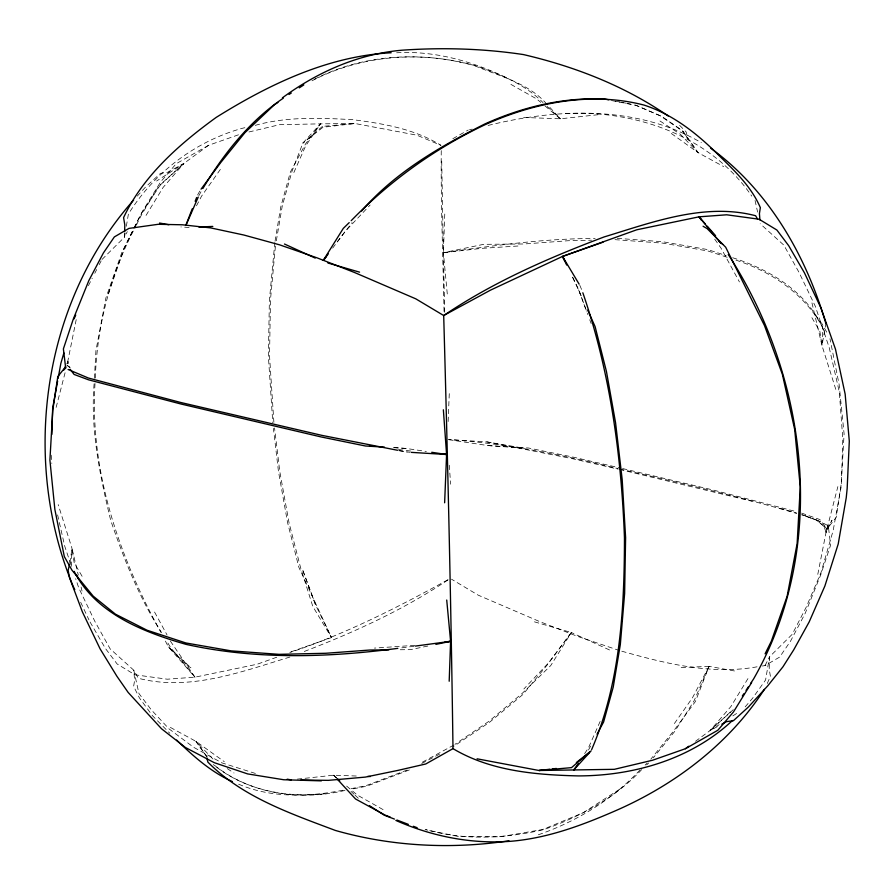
<?xml version="1.0" encoding="UTF-8"?>
<svg xmlns="http://www.w3.org/2000/svg" width="894" height="894" viewBox="0 0 894 894"><rect width="100%" height="100%" fill="white"/><g stroke="black" fill="none" stroke-linecap="round" stroke-linejoin="round"><path stroke-width="0.67" stroke-dasharray="4.47 3.35" d="M124.601 233.043L124.501 237.145L101.782 259.685M441.245 150.617C440.764 204.558 443.044 258.534 444.05 312.498M444.698 312.297L443.402 252.678L444.81 212.761M71.274 566.371L71.989 548.346L58.211 504.618M835.789 389.382L822.011 345.654L822.726 327.629C804.611 293.433 770.237 270.837 734.008 259.528M448.14 421.555L449.369 391.203M94.105 383.805C90.283 429.869 100.005 475.787 110.7 520.342C124.042 559.231 139.185 597.862 161.546 632.55M94.406 378.274L95.937 350.593L105.928 297.825L121.807 252.544L140.436 215.007L160.697 184.343L183.918 163.434L208.581 145.286L238.787 134.692M95.021 383.571C89.646 471.037 119.058 556.593 160.92 632.326M95.334 378.05C96.988 325.349 110.767 272.938 135.732 226.45M69.888 562.784L71.989 548.346L78.27 575.054M811.964 302.921L822.011 345.654L825.866 323.583M274.827 242.565L269.373 300.451L268.39 356.36L272.782 422.828M275.05 241.19L280.783 206.86L290.405 171.972L305.513 144.001L320.443 123.853L354.974 123.506L416.928 135.195L441.01 145.364C414.414 128.87 383.47 123.618 352.94 119.695C320.153 117.874 286.572 116.432 254.656 125.518M125.194 233.055L124.501 237.145L127.294 231.669M126.345 226.26L128.412 214.012C154.271 172.43 195.518 141.14 242.799 128.166L245.437 127.585M275.419 246.141L270.469 299.982L269.541 356.091L273.899 422.571M276.324 240.788L282.247 206.022L292.081 171.045L302.854 143.129L320.443 123.853L279.643 124.679L248.007 132.2M76.213 319.639L66.927 365.579M817.786 574.361L826.022 532.466L837.868 486.615M56.132 407.385L65.541 370.976M67.229 363.78L67.978 361.534L69.978 367.792L66.961 365.143L67.978 361.534L66.782 363.981M828.28 525.728L826.022 532.466L824.022 526.208L816.244 519.984L801.84 514.508L819.988 521.537L828.28 525.728L830.615 545.105L820.726 574.876L805.17 613.385L790.531 641.166L779.635 657.09L765.029 665.605L762.37 666.008M108.375 293.936L123.998 248.755L133.787 228.864M197.608 195.004L200.222 190.277M734.466 670.969L709.065 666.343L695.409 701.511L673.26 731.448L650.81 759.185M198.814 195.741L202.122 189.696M681.194 667.572L709.065 666.343L694.068 700.807L675.015 731.057L653.29 757.866M293.869 172.531L305.569 146.08L320.443 123.853M600.131 721.469L588.431 747.92L583.972 754.581M767.264 683.474L770.416 676.389L769.198 669.148L769.499 656.855L792.218 634.315L806.243 607.104L821.005 572.573L833.152 530.567L841.332 485.822L842.796 438.842L839.31 391.974L829.23 347.654L815.294 306.24L799.057 272.458L783.859 245.146L760.202 223.757M134.402 227.624L142.347 211.465L160.551 182.03L176.174 163.736L208.581 145.286M136.346 225.199L141.308 215.208L158.45 186.645L183.918 163.434L167.446 172.363L160.585 173.302L145.588 187.002L137.285 196.088M765.029 665.605L769.499 656.855L765.588 679.988L752.569 698.259L743.685 708.584M88.394 285.655L92.216 278.235M94.775 273.285L96.686 269.575M99.234 264.635L101.145 260.925M196.479 205.81L201.597 196.099L221.042 168.43M709.065 666.343L692.403 697.901L672.958 725.57M588.487 749.999L591.113 745.138M146.046 215.398L163.155 187.382L183.918 163.434L156.606 181.024M747.954 678.602L730.845 706.618L710.082 730.566L695.51 741.282M609.529 649.972L571.389 632.527L550.715 665.605L522.085 693.498L488.884 721.346L454.99 744.3M337.183 241.939L352.08 222.606M534.422 621.844L571.389 632.527L547.106 665.091L522.901 694.515L489.666 722.173L452.465 747.205M332.669 248.096L345.229 231.367L370.116 205.039M571.389 632.527L548.771 662.633L523.884 688.961M538.356 834.772C576.82 821.385 612.412 799.649 640.238 769.712M645.155 765.052L647.122 763.185M641.758 769.533C615.251 798.063 580.184 816.591 543.865 829.587C505.155 838.594 464.455 840.651 425.935 829.621M646.72 764.839L648.698 762.962M730.454 712.004L710.082 730.566L719.491 725.459M733.303 709.657L710.082 730.566L719.178 724.699M453.861 745.071L420.459 763.197M732.834 715.904L737.394 712.976M619.576 789.279L583.313 812.668L542.814 829.487L499.947 836.84L457.471 836.292L425.153 829.598M448.006 579.915C402.546 610.457 352.404 633.075 301.39 652.575M452.845 138.693L468.244 130.021M447.905 579.77C397.059 607.73 344.983 634.248 289.79 652.531M421.7 763.476L440.228 753.787M314.599 79.141C363.757 53.953 422.057 50.947 474.815 65.787C499.064 76.068 527.561 82.829 545.765 102.955M311.95 80.806C362.025 54.713 421.532 50.545 475.574 65.798C499.925 74.023 524.61 84.036 543.027 102.609M407.161 770.025L365.612 785.815L349.297 789M409.34 769.946L366.674 786.217L350.392 789.38M276.76 657.213L257.226 664.22L194.948 677.171L167.301 679.205L134.905 674.78L117.125 663.974L105.336 648.34L89.556 621.151M290.952 651.838L331.462 637.578L298.887 567.355L287.555 522.509L278.436 471.261L273.43 428.36M289.891 657.056C241.57 671.752 189.204 691.587 138.38 678.267L133.798 670.243L110.141 648.854L94.943 621.542L78.706 587.76L75.666 578.709M469.562 129.719L472.211 129.105M488.113 125.439C558.035 108.174 637.266 105.134 701.354 142.716M447.279 293.97L443.402 252.678L483.576 244.341L524.107 243.973L568.204 240.732L591.616 240.195M427.835 646.049L410.424 649.659L399.618 649.759M238.62 784.183C271.53 798.342 309.324 796.912 343.855 790.061M344.972 790.43C299.903 801.27 249.46 794.084 213.029 764.091M757.062 666.812C711.278 675.16 664.89 663.37 620.961 650.966M441.714 161.121L443.402 252.678C493.734 245.694 544.222 238.396 595.158 238.53M414.023 646.273L399.171 648.172M443.402 252.678L481.922 248.342L519.57 245.906M414.827 645.345L374.43 648.094M523.593 117.46L560.359 118.801L598.041 114.723M297.3 779.132L333.641 775.199L356.784 776.037M189.115 227.478L180.923 226.931M324.813 793.783C285.644 797.929 244.23 790.084 213.286 764.538M396.645 52.791C435.613 50.433 474.155 61.887 508.898 78.884M565.645 113.639C635.846 109.716 711.032 136.458 751.753 196.11M448.754 439.692L487.901 445.57L528.477 447.995L572.842 457.046L619.922 467.931M393.93 447.704L406.099 448.43L426.349 451.47M487.901 445.57L523.918 448.196L486.861 441.882L448.766 439.569C505.222 443.402 560.728 454.51 615.586 467.998L618.268 468.624M398.903 450.71L409.854 452.286M615.016 239.659L662.879 243.134L708.137 251.035L727.548 257.405M393.639 447.525L406.099 448.43M617.296 238.34L662.61 241.738L707.992 249.638L726.185 255.617M410.659 451.045L398.445 449.537M486.861 441.882L572.16 458.644L618.156 469.126M398.981 450.542L407.139 452.118M615.284 101.089L620.537 102.117M621.855 102.374L625.8 103.145M627.119 103.402L631.063 104.173M611.44 100.541L636.617 105.526L661.828 116.432L681.831 130.233L698.035 152.617L723.648 166.597M619.508 469.439L752.1 501.288M619.609 468.925C678.859 482.57 738.142 496.293 796.52 513.402M622.593 468.557L713.267 490.046L796.386 511.67M619.631 650.609L576.854 636.115L539.473 621.498L478.223 595.169L451.47 579.167M801.572 513.1L819.876 519.548L827.039 528.857L826.022 532.466L832.012 520.241L827.039 528.857L816.244 519.984L801.717 514.877M779.78 508.317L796.655 513.055M255.393 773.444L222.003 762.906L193.551 747.25L169.067 728.901L151.298 709.825L138.95 693.543L133.798 670.243L134.581 680.468L133.642 686.335L139.375 697.834L152.494 715.748L169.849 733.292M732.678 257.751C770.516 269.653 808.601 293.053 824.112 331.216M816.244 519.984L819.988 521.537M635.008 104.944L660.04 115.706L683.184 131.407L698.035 152.617L669.707 132.323M170.352 727.403L195.965 741.383L224.293 761.677M510.91 84.382L536.668 98.932L540.792 102.397M383.09 809.618L357.321 795.068L344.972 784.697M659.984 120.992L680.3 134.212L698.035 152.617M227.244 768.605L234.016 773.008M69.9 367.557L66.961 365.143L68.547 367.211M544.915 105.85L560.359 118.801L546.681 103.939M336.379 778.171L333.641 775.199L336.725 777.791M824.022 526.208L827.039 528.857L836.192 517.447L841.254 483.62L844.092 433.869L839.131 384.532L829.967 338.681M547.106 106.42L560.359 118.801M333.641 775.199L336.703 778.059M350.973 791.391L354.035 794.252M355.052 795.202L359.131 799.012M679.619 125.328L686.111 131.887L687.788 138.548L683.184 131.407M206.905 757.017L195.965 741.383L213.7 759.788M170.363 641.054L194.948 677.171L168.329 646.809L164.619 639.568M194.948 677.171L170.642 647.602L166.44 640.663M815.496 315.537L822.078 323.896L827.777 334.043M195.965 741.383L207.307 757.05M714.731 239.179L721.011 248.107L739.439 281.956M579.826 285.298L582.43 291.478M811.897 317.705L819.843 331.328L822.011 345.654M82.103 576.295L74.157 562.672L71.989 548.346M154.561 612.044L167.066 635.008M572.641 277.185L578.586 289.399L587.894 314.699M572.663 277.453L582.028 297.445M80.683 602.265L88.964 619.888M578.608 289.824L586.799 311.861M315.392 604.176L302.384 569.176L315.414 604.601L331.462 637.578L312.788 606.389L300.596 567.746L289.041 522.811L279.744 471.328L274.547 427.991M589.749 319.761L591.146 323.55M70.872 564.472L64.77 546.346L57.127 512.776M81.097 587.067L82.036 591.079M755.05 200.457L757.62 212.101M51.204 455.158L51.818 463.427M449.269 465.226L450.632 484.202M322.477 126.367L302.854 143.129L322.957 127.272L354.974 123.506L322.477 126.367M190.925 667.762L186.935 665.449L168.329 646.809L190.925 667.762"/><path stroke-width="1.34" d="M124.635 231.68L124.802 224.852L123.584 217.611C143.096 175.861 179.47 144.035 216.192 117.405C268.982 84.405 328.132 55.976 391.181 52.768M51.852 434.428L52.668 408.178L57.629 381.056M449.19 681.239L450.598 641.322L446.721 600.03M444.631 502.797L446.587 454.51L443.368 409.798M58.121 378.341L60.848 363.433L63.887 352.929M69.598 564.058L68.134 570.417L69.508 577.647L82.416 611.954L100.072 648.809L116.868 676.21L128.144 692.425L161.512 728.766L185.427 747.485L214.303 762.694L247.627 773.913L283.789 779.758L321.359 780.864M591.638 749.608C620.358 683.105 624.392 609.395 624.459 537.909C621.397 454.867 609.954 371.58 582.832 292.763M185.907 225.143L192.244 208.816M195.171 201.284L196.635 197.518M74.09 318.867L75.722 315.034M186.053 225.109L198.267 197.015M63.787 370.094L65.586 366.428M765.096 653.805L771.298 641.3L787.145 596.197L797.135 543.53L800.275 486.984L794.688 429.455L782.384 374.362L764.526 325.662L725.671 247.191L707.065 228.551L703.075 226.238M597.024 734.186L603.595 722.028L613.217 687.14L620.324 644.563L624.627 593.549L625.61 537.64L622.179 479.475L615.564 422.739L606.445 371.491L595.113 326.645L587.716 310.14M64.48 369.445L65.72 367.3M751.653 682.535L733.449 711.97L717.826 730.264L685.419 748.714L652.586 760.235L614.357 769.321L539.026 770.494L477.072 758.805M323.349 260.288L343.285 228.395L349.208 222.628M202.86 188.533C223.578 153.846 249.649 120.947 283.32 98.161M742.311 696.024L743.808 693.755M746.054 690.347L748.312 686.938M750.558 683.53L753.564 678.993C828.704 547.553 808.768 378.721 728.252 254.499M764.381 689.352C729.392 743.227 676.4 783.692 618.067 809.629C583.793 824.681 548.637 838.103 511.01 841.265C471.429 844.26 432.048 836.415 395.841 820.424M201.049 189.17L220.74 162.552L244.911 132.681L274.424 104.721L277.933 102.452M578.541 763.431L573.557 770.147L589.302 752.904M323.427 260.389L328.277 253.874M323.449 260.355L325.964 257.014M65.296 367.211L57.808 376.553L52.746 410.38L49.908 460.131L54.869 509.468L64.323 556.571L71.922 570.104L93.177 596.13L115.494 614.2L147.052 630.225L185.863 642.965L231.121 650.866L278.984 654.341L325.796 653.268L369.892 650.027L388.812 649.86M361.589 211.04C394.645 172.676 439.87 146.594 484.66 124.054C522.353 107.012 563.231 97.088 604.769 99.033L608.713 99.804M133.597 200.133C42.141 302.943 20.864 459.762 73.006 585.905L74.772 589.682M351.186 220.695C389.818 180.923 435.378 148.147 485.543 124.478C534.746 102.397 591.124 91.367 644.138 105.112C674.322 114.913 699.331 135.441 721.268 157.78C736.433 172.508 751.91 187.908 760.358 207.665L759.419 213.532L759.911 219.924M591.146 750.871L571.523 767.633L539.026 770.494L549.698 769.242M732.465 720.497C691.241 759.14 633.935 775.802 578.317 775.914C535.484 774.863 490.582 771.097 452.99 748.636L425.756 763.979L397.931 770.393L365.355 777.098L328.355 780.361L300.809 780.015M576.328 762.56L590.096 751.709M685.419 748.714L688.782 746.233M289.008 94.485L291.288 93.01M299.267 87.858L303.826 84.919M282.415 97.815C317.705 71.911 358.595 53.774 402.535 50.165C442.876 47.393 483.408 48.567 523.415 54.568C574.596 66.469 624.828 85.969 668.176 115.996M721.849 724.185L726.554 721.637L733.415 720.698L748.412 706.998L767.79 685.787L782.954 666.812L793.716 649.849L809.171 621.933L824.894 585.972L838.214 543.988L846.249 497.69L847.177 488.381L849.3 441.133L845.154 394.109L835.465 349.141L820.994 308.095L804.444 272.849L788.664 245.66L776.875 230.026L759.095 219.22L726.699 214.795L699.052 216.829L636.774 229.78L562.538 256.422L490.415 290.181L443.692 315.526L415.777 298.831L354.527 272.502L317.147 257.885L279.677 244.855L243.838 235.021L210.526 227.869L182.331 224.785L158.238 224.293L128.971 228.395L114.365 236.91L103.469 252.834L88.83 280.615L73.274 319.124L63.385 348.895L65.72 368.272M603.048 242.162L562.538 256.422L566.707 265.082M435.87 644.384L450.598 641.322L445.1 641.948M508.977 840.785C451.436 849.479 391.348 846.473 335.306 830.425C290.472 813.495 242.24 797.012 207.889 762.113L206.883 758.123M415.375 646.083L450.598 641.322M397.819 648.351C327.584 657.693 255.561 659.738 186.008 644.362C143.23 632.047 95.49 613.429 74.18 571.378M552.369 768.929L556.37 768.46M198.87 227.042L212.806 226.428M367.68 776.439L370.407 776.54M384.454 447.134L365.523 446.005L321.158 436.954L180.733 403.954L88.528 379.816L74.124 374.452L70.145 369.278M411.218 452.364L446.587 454.51L431.746 452.286M441.066 453.984L446.587 454.51M370.082 445.804L372.787 446.162M287.186 779.177L291.165 779.892M159.534 223.031L168.888 224.729M397.629 450.285L321.84 435.356L180.811 402.501L88.372 378.017L68.089 369.468M327.897 262.992L359.578 272.156M394.422 819.072L384.319 815.227L369.434 805.65M396.947 820.033L408.312 824.357M413.363 826.279L417.163 827.721M390.153 817.06L385.102 815.116L355.533 798.979L337.284 779.166M232.384 781.579C211.14 772.125 193.238 756.134 176.643 740.076M284.471 244.028L315.236 258.098M710.741 148.225C768.684 190.277 806.232 255.829 825.866 323.583M718.798 240.81L722.721 244.453M337.72 779.009L339.754 780.92M701.41 220.181L699.052 216.829L705.478 224.159M707.31 226.249L715.58 235.67M699.052 216.829L720.754 243.224M579.133 284.147L562.538 256.422L564.315 260.087M76.538 575.166L78.504 578.463M757.587 219.175L755.62 215.733C704.796 202.413 652.43 222.248 604.109 236.944C548.335 257.997 493.242 282.001 443.692 315.526C447.726 459.818 451.045 604.322 452.99 748.636"/></g></svg>
